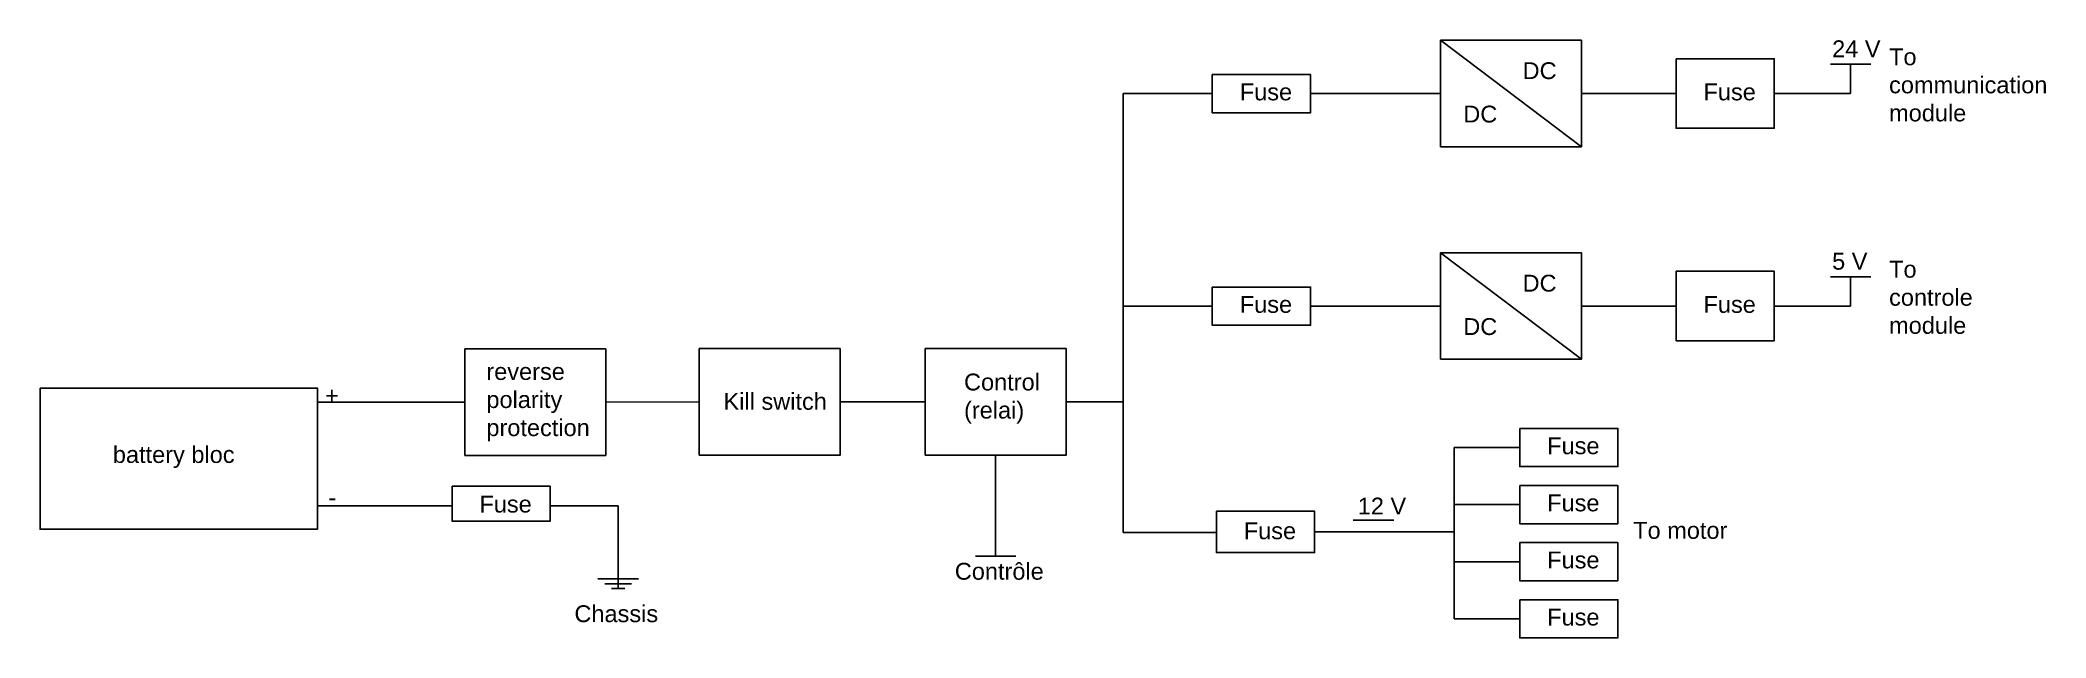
# Model space of a CAD drawing. Header units: millimetres. Extents: x 1142 to 1439, y 1588 to 1677.
import ezdxf

# ---------------------------------------------------------------- set-up
doc = ezdxf.new("R2010")
doc.units = ezdxf.units.MM
doc.styles.get("Standard").update_dxf_attribs({"font": 'arial.ttf'})

# ---------------------------------------------------------------- blocks, each defined once
blk = doc.blocks.new('*U5')
blk.add_lwpolyline([(-7.29, 2.83), (7.29, 2.83), (7.29, -2.83), (-7.29, -2.83)], close=True)
at = {"insert": (-3.21, 1.51), "char_height": 2.5, "attachment_point": 1}
blk.add_mtext_dynamic_manual_height_columns('Fuse', width=6.285, gutter_width=12.5, heights=[0], dxfattribs=at)
blk = doc.blocks.new('*U6')
at = {"color": 0, "linetype": 'ByBlock', "lineweight": -2, "transparency": 16777216}
for p in [(0, 25.43), (0, 16.95), (0, 8.48), (0, 0)]:
    blk.add_blockref('*U5', p, dxfattribs=at)

msp = doc.modelspace()

# ---------------------------------------------------------------- linework, layer by layer
for p, q in [((1349.44, 1676.63), (1370.33, 1660.81)), ((1413.27, 1673.07), (1407.27, 1673.07)), ((1410.27, 1668.72), (1410.27, 1673.07)), ((1410.27, 1673.07), (1413.27, 1673.07)), ((1302.37, 1668.72), (1315.58, 1668.72)), ((1302.37, 1637.18), (1302.37, 1668.72)), ((1341.8, 1668.72), (1330.16, 1668.72)), ((1341.8, 1668.72), (1349.44, 1668.72)), ((1370.33, 1668.72), (1384.37, 1668.72)), ((1398.95, 1668.72), (1410.27, 1668.72)), ((1349.44, 1645.09), (1370.33, 1629.27)), ((1413.27, 1641.53), (1407.27, 1641.53)), ((1410.27, 1637.18), (1410.27, 1641.53)), ((1410.27, 1641.53), (1413.27, 1641.53)), ((1302.37, 1622.95), (1302.37, 1637.18)), ((1302.37, 1637.18), (1315.58, 1637.18)), ((1341.8, 1637.18), (1330.16, 1637.18)), ((1341.8, 1637.18), (1349.44, 1637.18)), ((1370.33, 1637.18), (1384.37, 1637.18)), ((1398.95, 1637.18), (1410.27, 1637.18)), ((1182.83, 1622.91), (1199.96, 1622.91)), ((1199.96, 1622.91), (1204.7, 1622.91)), ((1225.6, 1622.91), (1239.48, 1622.95)), ((1260.37, 1622.95), (1273, 1622.95)), ((1293.89, 1622.95), (1302.37, 1622.95)), ((1302.37, 1622.95), (1302.37, 1608.04)), ((1351.44, 1603.66), (1351.44, 1616.18)), ((1351.44, 1616.18), (1361.18, 1616.18)), ((1283.44, 1615.04), (1283.44, 1600.06)), ((1202.79, 1607.54), (1182.83, 1607.54)), ((1217.36, 1607.54), (1227.44, 1607.54)), ((1227.44, 1607.54), (1227.44, 1595.23)), ((1302.37, 1608.04), (1302.37, 1603.58)), ((1361.18, 1607.7), (1351.44, 1607.7)), ((1342.5, 1605.39), (1336.5, 1605.39)), ((1339.5, 1605.39), (1342.5, 1605.39)), ((1316.18, 1603.58), (1302.37, 1603.58)), ((1330.76, 1603.66), (1351.44, 1603.66)), ((1351.44, 1603.66), (1351.44, 1590.75)), ((1283.44, 1600.06), (1280.44, 1600.06)), ((1280.44, 1600.06), (1286.44, 1600.06)), ((1361.18, 1599.22), (1351.44, 1599.22)), ((1230.44, 1596.71), (1224.44, 1596.71)), ((1229.44, 1595.96), (1225.44, 1595.96)), ((1228.44, 1595.23), (1226.44, 1595.23)), ((1227.44, 1596.71), (1230.44, 1596.71)), ((1227.44, 1595.96), (1229.44, 1595.96)), ((1227.44, 1595.23), (1228.44, 1595.23)), ((1228.44, 1595.23), (1228.44, 1595.23)), ((1351.44, 1590.75), (1361.18, 1590.75))]:
    msp.add_line(p, q)
for points in [[(1349.44, 1660.81), (1370.33, 1660.81), (1370.33, 1676.63), (1349.44, 1676.63)], [(1384.37, 1673.87), (1398.95, 1673.87), (1398.95, 1663.57), (1384.37, 1663.57)], [(1315.58, 1671.52), (1330.16, 1671.52), (1330.16, 1665.87), (1315.58, 1665.87)], [(1349.44, 1629.27), (1370.33, 1629.27), (1370.33, 1645.09), (1349.44, 1645.09)], [(1315.58, 1639.98), (1330.16, 1639.98), (1330.16, 1634.33), (1315.58, 1634.33)], [(1384.37, 1642.33), (1398.95, 1642.33), (1398.95, 1632.03), (1384.37, 1632.03)], [(1204.7, 1615), (1225.6, 1615), (1225.6, 1630.82), (1204.7, 1630.82)], [(1239.48, 1615.04), (1260.37, 1615.04), (1260.37, 1630.86), (1239.48, 1630.86)], [(1273, 1615.04), (1293.89, 1615.04), (1293.89, 1630.86), (1273, 1630.86)], [(1141.69, 1625), (1182.83, 1625), (1182.83, 1604.06), (1141.69, 1604.06)], [(1202.79, 1610.42), (1217.36, 1610.42), (1217.36, 1605.27), (1202.79, 1605.27)], [(1316.18, 1606.73), (1330.76, 1606.73), (1330.76, 1600.58), (1316.18, 1600.58)]]:
    msp.add_lwpolyline(points, close=True)

# ---------------------------------------------------------------- block references
msp.add_blockref('*U6', (1368.47, 1590.75))

# ---------------------------------------------------------------- texts
at = {"char_height": 2.5, "attachment_point": 1}
for s, width, insert in [('24 V ', 7.309, (1407.53, 1676.61)), ('To communication module', 17.1903, (1415.98, 1675.42)), ('DC', 6.9649, (1361.61, 1673.36)), ('Fuse', 6.285, (1319.66, 1670.21)), ('Fuse', 6.285, (1388.45, 1670.21)), ('DC', 6.9649, (1352.81, 1666.92)), ('5 V ', 7.309, (1407.53, 1645.08)), ('To controle module', 17.1903, (1415.98, 1643.89)), ('DC', 6.9649, (1361.61, 1641.82)), ('Fuse', 6.285, (1319.66, 1638.67)), ('Fuse', 6.285, (1388.45, 1638.67)), ('DC', 6.9649, (1352.81, 1635.38)), ('reverse polarity protection', 17.0011, (1207.89, 1628.71)), ('+', 6.5269, (1183.96, 1625.16)), ('Control^J(relai)', 11.3105, (1278.75, 1627.15)), ('Kill switch', 17.0011, (1243.07, 1624.28)), ('battery bloc', 26.7785, (1152.48, 1616.39)), ('-', 6.5269, (1184.46, 1610.04)), ('Fuse', 6.285, (1206.86, 1609.03)), ('12 V ', 7.309, (1337.16, 1608.74)), ('Fuse', 6.285, (1320.25, 1605.07)), ('To motor', 17.1903, (1378.02, 1605.13)), ('Contrôle', 11.6816, (1277.38, 1599.06)), ('Chassis', 11.6816, (1220.95, 1592.76))]:
    msp.add_mtext_dynamic_manual_height_columns(s, width=width, gutter_width=12.5, heights=[0], dxfattribs=dict(at, insert=insert))

doc.saveas('drawing.dxf')
